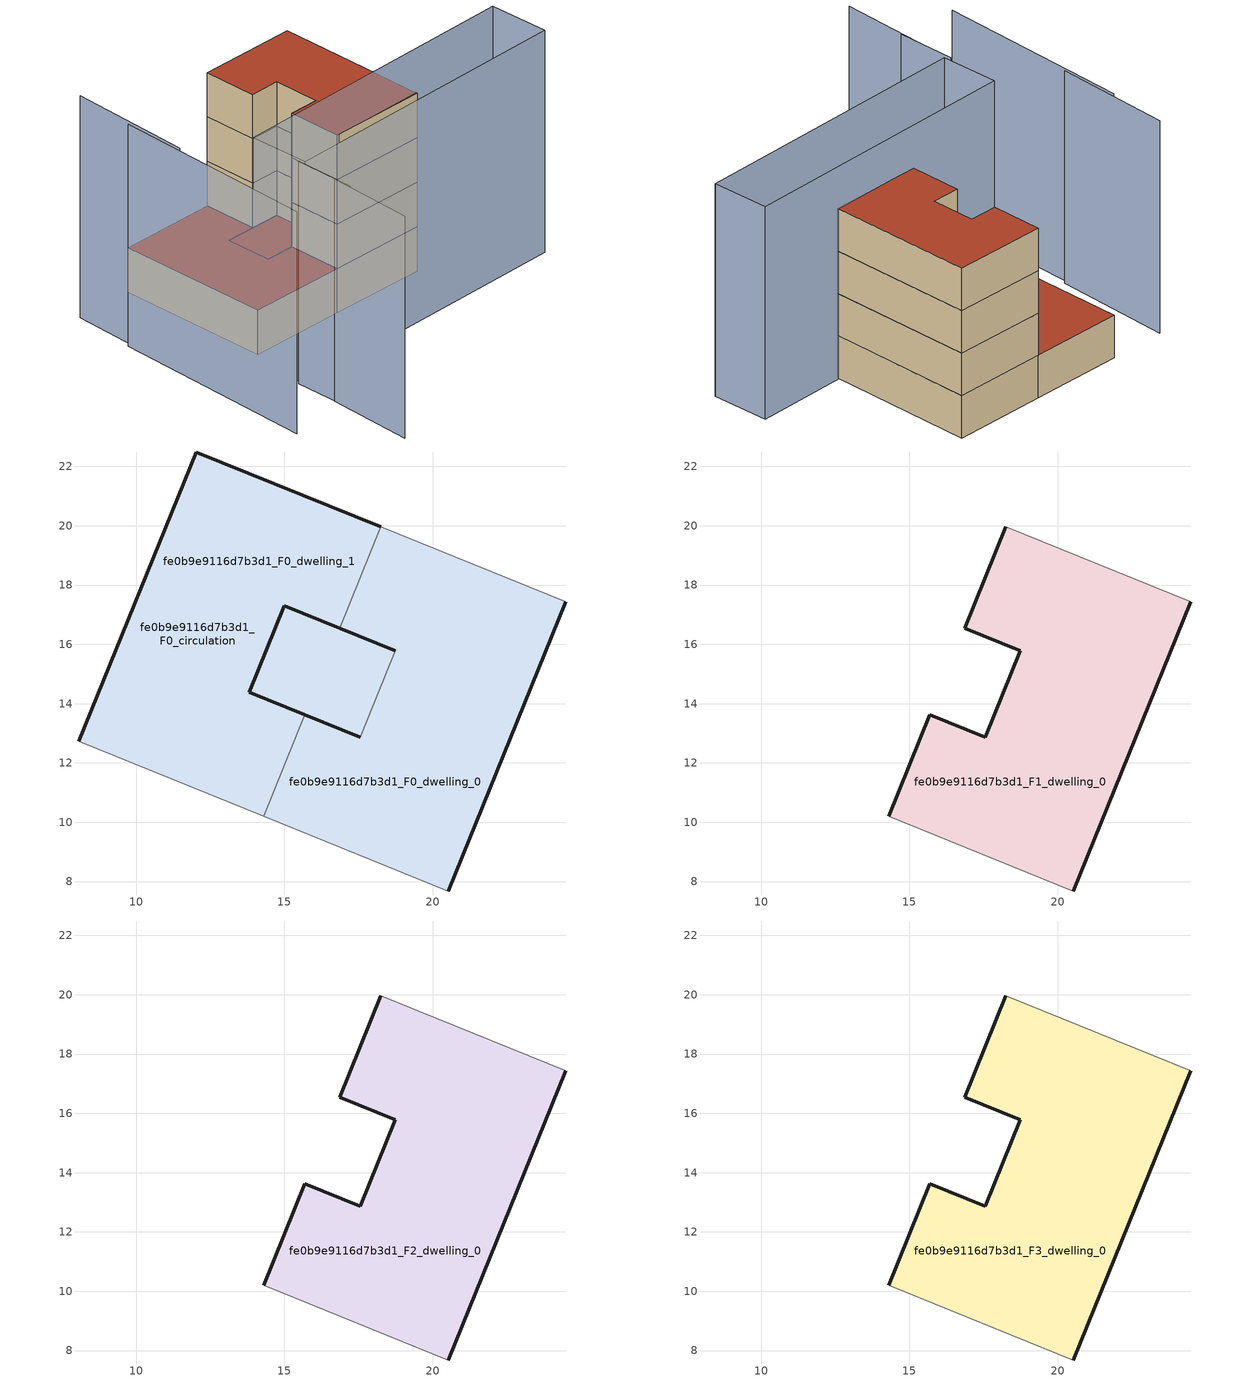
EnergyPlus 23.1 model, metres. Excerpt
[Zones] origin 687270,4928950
fe0b9e9116d7b3d1_F0_dwelling_0
 floor ground (EU_floor_Construction): 24.49,17.43 20.53,7.68 14.3,10.21 15.68,13.62 17.55,12.86 18.74,15.79 16.87,16.55 18.26,19.96 z0; 18.74,15.79 17.55,12.86 13.82,14.38 15,17.31 16.87,16.55 z0
 wall outside (EU_wall_Construction): 16.87,16.55 18.74,15.79 / 17.55,12.86 15.68,13.62 / 20.53,7.68 24.49,17.43 z0:3
 wall adiabatic (EU_wall_Construction): 24.49,17.43 18.26,19.96 / 14.3,10.21 20.53,7.68 z0:3
 wall to fe0b9e9116d7b3d1_F0_dwelling_1 (EU_wall_Construction): 18.26,19.96 16.87,16.55 / 15.68,13.62 14.3,10.21 z0:3
 wall to fe0b9e9116d7b3d1_F0_circulation (EU_wall_Construction): 18.74,15.79 17.55,12.86 z0:3
 roof outside (EU_floor_Construction): 17.55,12.86 18.74,15.79 16.87,16.55 15,17.31 13.82,14.38 z3
fe0b9e9116d7b3d1_F0_dwelling_1
 floor ground (EU_floor_Construction): 18.74,15.79 17.55,12.86 13.82,14.38 15,17.31 16.87,16.55 z0; 18.26,19.96 16.87,16.55 15,17.31 13.82,14.38 15.68,13.62 14.3,10.21 8.07,12.74 12.03,22.49 z0
 wall outside (EU_wall_Construction): 15.68,13.62 13.82,14.38 15,17.31 16.87,16.55 / 18.26,19.96 12.03,22.49 8.07,12.74 z0:3
 wall adiabatic (EU_wall_Construction): 8.07,12.74 14.3,10.21 z0:3
 roof outside (EU_roof_Construction): 14.3,10.21 15.68,13.62 13.82,14.38 15,17.31 16.87,16.55 18.26,19.96 12.03,22.49 8.07,12.74 z3; 17.55,12.86 18.74,15.79 16.87,16.55 15,17.31 13.82,14.38 z3
fe0b9e9116d7b3d1_F0_circulation
 floor ground (EU_floor_Construction): 24.49,17.43 20.53,7.68 14.3,10.21 15.68,13.62 17.55,12.86 18.74,15.79 16.87,16.55 18.26,19.96 z0; 18.74,15.79 17.55,12.86 13.82,14.38 15,17.31 16.87,16.55 z0; 18.26,19.96 16.87,16.55 15,17.31 13.82,14.38 15.68,13.62 14.3,10.21 8.07,12.74 12.03,22.49 z0
 wall outside (EU_wall_Construction): 18.74,15.79 15,17.31 13.82,14.38 17.55,12.86 z0:3
 roof outside (EU_roof_Construction): 17.55,12.86 18.74,15.79 16.87,16.55 15,17.31 13.82,14.38 z3; 20.53,7.68 24.49,17.43 18.26,19.96 16.87,16.55 18.74,15.79 17.55,12.86 15.68,13.62 14.3,10.21 z3; 14.3,10.21 15.68,13.62 13.82,14.38 15,17.31 16.87,16.55 18.26,19.96 12.03,22.49 8.07,12.74 z3
fe0b9e9116d7b3d1_F1_dwelling_0
 floor to fe0b9e9116d7b3d1_F0_dwelling_0 (EU_floor_Construction): 24.49,17.43 20.53,7.68 14.3,10.21 15.68,13.62 17.55,12.86 18.74,15.79 16.87,16.55 18.26,19.96 z3
 wall outside (EU_wall_Construction): 18.26,19.96 16.87,16.55 18.74,15.79 17.55,12.86 15.68,13.62 14.3,10.21 / 20.53,7.68 24.49,17.43 z3:6
 wall adiabatic (EU_wall_Construction): 24.49,17.43 18.26,19.96 / 14.3,10.21 20.53,7.68 z3:6
fe0b9e9116d7b3d1_F2_dwelling_0
 floor to fe0b9e9116d7b3d1_F1_dwelling_0 (EU_floor_Construction): 24.49,17.43 20.53,7.68 14.3,10.21 15.68,13.62 17.55,12.86 18.74,15.79 16.87,16.55 18.26,19.96 z6
 wall outside (EU_wall_Construction): 18.26,19.96 16.87,16.55 18.74,15.79 17.55,12.86 15.68,13.62 14.3,10.21 / 20.53,7.68 24.49,17.43 z6:9
 wall adiabatic (EU_wall_Construction): 24.49,17.43 18.26,19.96 / 14.3,10.21 20.53,7.68 z6:9
fe0b9e9116d7b3d1_F3_dwelling_0
 floor to fe0b9e9116d7b3d1_F2_dwelling_0 (EU_floor_Construction): 24.49,17.43 20.53,7.68 14.3,10.21 15.68,13.62 17.55,12.86 18.74,15.79 16.87,16.55 18.26,19.96 z9
 wall outside (EU_wall_Construction): 18.26,19.96 16.87,16.55 18.74,15.79 17.55,12.86 15.68,13.62 14.3,10.21 / 20.53,7.68 24.49,17.43 z9:12
 wall adiabatic (EU_wall_Construction): 24.49,17.43 18.26,19.96 / 14.3,10.21 20.53,7.68 z9:12
 roof outside (EU_roof_Construction): 20.53,7.68 24.49,17.43 18.26,19.96 16.87,16.55 18.74,15.79 17.55,12.86 15.68,13.62 14.3,10.21 z12
shading: 2.28,1.21 4.72,6.58 / 4.31,5.43 5.84,9.28 / 6.18,20.13 0.43,7.24 / 8.22,23.96 4.73,16.32 / 25.33,1.57 5.98,8.92 / 5.98,8.92 7.45,12.78 / 7.45,12.78 26.8,5.43 / 26.8,5.43 25.33,1.57 z0:15
[Building]
EU S2 Campaign: North Axis=0; Terrain=City; Solar Distribution=FullExterior
[Site:Location]
Bologna: Latitude=44.5; Longitude=11.25; Time Zone=1; Elevation=37
[SizingPeriod:WeatherFileDays]
AnnualSizingPeriod: Begin Month=1; Begin Day of Month=1; End Month=12; End Day of Month=31; Day of Week for Start Day=Monday; Use Weather File Daylight Saving Period=No; Use Weather File Rain and Snow Indicators=No
[MATERIAL]
EU_InternalMass_Material: Roughness=MediumRough; Thickness=0.1; Conductivity=1; Density=1800; Specific Heat=900; Thermal Absorptance=0.9; Solar Absorptance=0.7; Visible Absorptance=0.7
[MATERIAL:NOMASS] Roughness=MediumRough; Thermal Absorptance=0.9; Solar Absorptance=0.7; Visible Absorptance=0.7
Name | Thermal Resistance
EU_wall_NoMass | 0.937881
EU_roof_NoMass | 0.548572
EU_floor_NoMass | 0.71348
[CONSTRUCTION]
EU_wall_Construction: EU_wall_NoMass
EU_roof_Construction: EU_roof_NoMass
EU_floor_Construction: EU_floor_NoMass
EU_InternalMass_Construction: EU_InternalMass_Material
[ZONE] Type=1; Multiplier=1; Ceiling Height=autocalculate; Floor Area=autocalculate; Part of Total Floor Area=Yes
Name | Volume
fe0b9e9116d7b3d1_F0_dwelling_0 | 231.305
fe0b9e9116d7b3d1_F1_dwelling_0 | 193.108
fe0b9e9116d7b3d1_F2_dwelling_0; fe0b9e9116d7b3d1_F3_dwelling_0 | 193.109
fe0b9e9116d7b3d1_F0_dwelling_1 | 231.307
fe0b9e9116d7b3d1_F0_circulation | 424.414
[INTERNALMASS] Construction=EU_InternalMass_Construction
Name | Zone or ZoneList | Surface Area
fe0b9e9116d7b3d1_F0_dwelling_0_EU_InternalMass | fe0b9e9116d7b3d1_F0_dwelling_0 | 64.3693
fe0b9e9116d7b3d1_F0_dwelling_1_EU_InternalMass | fe0b9e9116d7b3d1_F0_dwelling_1 | 64.3693
fe0b9e9116d7b3d1_F1_dwelling_0_EU_InternalMass | fe0b9e9116d7b3d1_F1_dwelling_0 | 141.509
fe0b9e9116d7b3d1_F2_dwelling_0_EU_InternalMass | fe0b9e9116d7b3d1_F2_dwelling_0 | 141.509
fe0b9e9116d7b3d1_F3_dwelling_0_EU_InternalMass | fe0b9e9116d7b3d1_F3_dwelling_0 | 141.509
[OTHEREQUIPMENT] Fuel Type=Electricity; Design Level Calculation Method=Watts/Area; Power per Zone Floor Area=1; Fraction Latent=0; Fraction Radiant=0; Fraction Lost=0; Carbon Dioxide Generation Rate=0; EndUse Subcategory=EU_Step8_InternalGains
Name | Zone or ZoneList or Space or SpaceList | Schedule
EU_Step8_InternalGain_fe0b9e9116d7b3d1_F0_dwelling_0_f000 | fe0b9e9116d7b3d1_F0_dwelling_0 | EU_Step8_GainSchedule_fe0b9e9116d7b3d1_F0_dwelling_0_f000
EU_Step8_InternalGain_fe0b9e9116d7b3d1_F0_dwelling_1_f000 | fe0b9e9116d7b3d1_F0_dwelling_1 | EU_Step8_GainSchedule_fe0b9e9116d7b3d1_F0_dwelling_1_f000
EU_Step8_InternalGain_fe0b9e9116d7b3d1_F1_dwelling_0_f000 | fe0b9e9116d7b3d1_F1_dwelling_0 | EU_Step8_GainSchedule_fe0b9e9116d7b3d1_F1_dwelling_0_f000
EU_Step8_InternalGain_fe0b9e9116d7b3d1_F2_dwelling_0_f000 | fe0b9e9116d7b3d1_F2_dwelling_0 | EU_Step8_GainSchedule_fe0b9e9116d7b3d1_F2_dwelling_0_f000
EU_Step8_InternalGain_fe0b9e9116d7b3d1_F3_dwelling_0_f000 | fe0b9e9116d7b3d1_F3_dwelling_0 | EU_Step8_GainSchedule_fe0b9e9116d7b3d1_F3_dwelling_0_f000
[ZONEINFILTRATION:DESIGNFLOWRATE]
EU_Circulation_Infiltration_fe0b9e9116d7b3d1_F0_circulation: Zone or ZoneList or Space or SpaceList=fe0b9e9116d7b3d1_F0_circulation; Schedule=EU_AlwaysOn; Design Flow Rate Calculation Method=Flow/Area; Flow Rate per Floor Area=0.0005; Constant Term Coefficient=1; Temperature Term Coefficient=0; Velocity Term Coefficient=0; Velocity Squared Term Coefficient=0
[ZONEVENTILATION:DESIGNFLOWRATE] Schedule=EU_AlwaysOn; Design Flow Rate Calculation Method=AirChanges/Hour; Air Changes per Hour=0.687892; Ventilation Type=Natural; Fan Pressure Rise=0; Fan Total Efficiency=1; Constant Term Coefficient=1; Temperature Term Coefficient=0; Velocity Term Coefficient=0; Velocity Squared Term Coefficient=0; Minimum Indoor Temperature=-100; Maximum Indoor Temperature=100; Delta Temperature=-100; Minimum Outdoor Temperature=-100; Maximum Outdoor Temperature=100; Maximum Wind Speed=40
Name | Zone or ZoneList or Space or SpaceList
EU_ConstantAir_fe0b9e9116d7b3d1_F0_dwelling_0 | fe0b9e9116d7b3d1_F0_dwelling_0
EU_ConstantAir_fe0b9e9116d7b3d1_F0_dwelling_1 | fe0b9e9116d7b3d1_F0_dwelling_1
EU_ConstantAir_fe0b9e9116d7b3d1_F1_dwelling_0 | fe0b9e9116d7b3d1_F1_dwelling_0
EU_ConstantAir_fe0b9e9116d7b3d1_F2_dwelling_0 | fe0b9e9116d7b3d1_F2_dwelling_0
EU_ConstantAir_fe0b9e9116d7b3d1_F3_dwelling_0 | fe0b9e9116d7b3d1_F3_dwelling_0
[HVACTEMPLATE:THERMOSTAT] Constant Heating Setpoint=20; Constant Cooling Setpoint=50
EU_HeatOnly_fe0b9e9116d7b3d1_F0_dwelling_0; EU_HeatOnly_fe0b9e9116d7b3d1_F0_dwelling_1; EU_HeatOnly_fe0b9e9116d7b3d1_F1_dwelling_0; EU_HeatOnly_fe0b9e9116d7b3d1_F2_dwelling_0; EU_HeatOnly_fe0b9e9116d7b3d1_F3_dwelling_0
[HVACTEMPLATE:ZONE:IDEALLOADSAIRSYSTEM] System Availability Schedule=EU_AlwaysOn; Maximum Heating Supply Air Temperature=50; Minimum Cooling Supply Air Temperature=13; Maximum Heating Supply Air Humidity Ratio=0.0156; Minimum Cooling Supply Air Humidity Ratio=0.0077; Heating Limit=NoLimit; Cooling Limit=NoLimit; Heating Availability Schedule=EU_AlwaysOn; Cooling Availability Schedule=EU_CoolingOff; Dehumidification Control Type=ConstantSensibleHeatRatio; Cooling Sensible Heat Ratio=0.7; Dehumidification Setpoint=60; Humidification Control Type=None; Humidification Setpoint=30; Outdoor Air Method=None; Outdoor Air Flow Rate per Person=0.00944; Outdoor Air Flow Rate per Zone Floor Area=0; Outdoor Air Flow Rate per Zone=0; Demand Controlled Ventilation Type=None; Outdoor Air Economizer Type=NoEconomizer; Heat Recovery Type=None; Sensible Heat Recovery Effectiveness=0.7; Latent Heat Recovery Effectiveness=0.65
Name | Template Thermostat
fe0b9e9116d7b3d1_F0_dwelling_0 | EU_HeatOnly_fe0b9e9116d7b3d1_F0_dwelling_0
fe0b9e9116d7b3d1_F0_dwelling_1 | EU_HeatOnly_fe0b9e9116d7b3d1_F0_dwelling_1
fe0b9e9116d7b3d1_F1_dwelling_0 | EU_HeatOnly_fe0b9e9116d7b3d1_F1_dwelling_0
fe0b9e9116d7b3d1_F2_dwelling_0 | EU_HeatOnly_fe0b9e9116d7b3d1_F2_dwelling_0
fe0b9e9116d7b3d1_F3_dwelling_0 | EU_HeatOnly_fe0b9e9116d7b3d1_F3_dwelling_0
[SIZING:ZONE] Zone Cooling Design Supply Air Temperature Input Method=SupplyAirTemperature; Zone Cooling Design Supply Air Temperature=13; Zone Heating Design Supply Air Temperature Input Method=SupplyAirTemperature; Zone Heating Design Supply Air Temperature=50; Zone Cooling Design Supply Air Humidity Ratio=0.008; Zone Heating Design Supply Air Humidity Ratio=0.008; Cooling Design Air Flow Method=DesignDay; Cooling Design Air Flow Rate=0; Cooling Minimum Air Flow per Zone Floor Area=0.000762; Cooling Minimum Air Flow=0; Cooling Minimum Air Flow Fraction=0.2; Heating Design Air Flow Method=DesignDay; Heating Design Air Flow Rate=0; Heating Maximum Air Flow per Zone Floor Area=0.002032; Heating Maximum Air Flow=0.141576; Heating Maximum Air Flow Fraction=0.3; Account for Dedicated Outdoor Air System=No; Dedicated Outdoor Air System Control Strategy=NeutralSupplyAir; Dedicated Outdoor Air Low Setpoint Temperature for Design=autosize; Dedicated Outdoor Air High Setpoint Temperature for Design=autosize; Zone Load Sizing Method=Sensible Load Only No Latent Load; Zone Latent Cooling Design Supply Air Humidity Ratio Input Method=HumidityRatioDifference; Zone Cooling Design Supply Air Humidity Ratio Difference=0.005; Zone Latent Heating Design Supply Air Humidity Ratio Input Method=HumidityRatioDifference; Zone Humidification Design Supply Air Humidity Ratio Difference=0.005
fe0b9e9116d7b3d1_F0_dwelling_0; fe0b9e9116d7b3d1_F0_dwelling_1; fe0b9e9116d7b3d1_F1_dwelling_0; fe0b9e9116d7b3d1_F2_dwelling_0; fe0b9e9116d7b3d1_F3_dwelling_0
[SCHEDULE:CONSTANT]
Name | Hourly Value
EU_AlwaysOn | 1
EU_CoolingOff | 0
[SCHEDULE:FILE] Column Number=1; Rows to Skip at Top=0; Number of Hours of Data=8760; Column Separator=Comma; Interpolate to Timestep=No; Minutes per Item=60; Adjust Schedule for Daylight Savings=Yes
Name | File
EU_Step8_GainSchedule_fe0b9e9116d7b3d1_F0_dwelling_0_f000 | ../../schedules/fe0b9e9116d7b3d1/fe0b9e9116d7b3d1_F0_dwelling_0_f000_gain.csv
EU_Step8_GainSchedule_fe0b9e9116d7b3d1_F0_dwelling_1_f000 | ../../schedules/fe0b9e9116d7b3d1/fe0b9e9116d7b3d1_F0_dwelling_1_f000_gain.csv
EU_Step8_GainSchedule_fe0b9e9116d7b3d1_F1_dwelling_0_f000 | ../../schedules/fe0b9e9116d7b3d1/fe0b9e9116d7b3d1_F1_dwelling_0_f000_gain.csv
EU_Step8_GainSchedule_fe0b9e9116d7b3d1_F2_dwelling_0_f000 | ../../schedules/fe0b9e9116d7b3d1/fe0b9e9116d7b3d1_F2_dwelling_0_f000_gain.csv
EU_Step8_GainSchedule_fe0b9e9116d7b3d1_F3_dwelling_0_f000 | ../../schedules/fe0b9e9116d7b3d1/fe0b9e9116d7b3d1_F3_dwelling_0_f000_gain.csv
